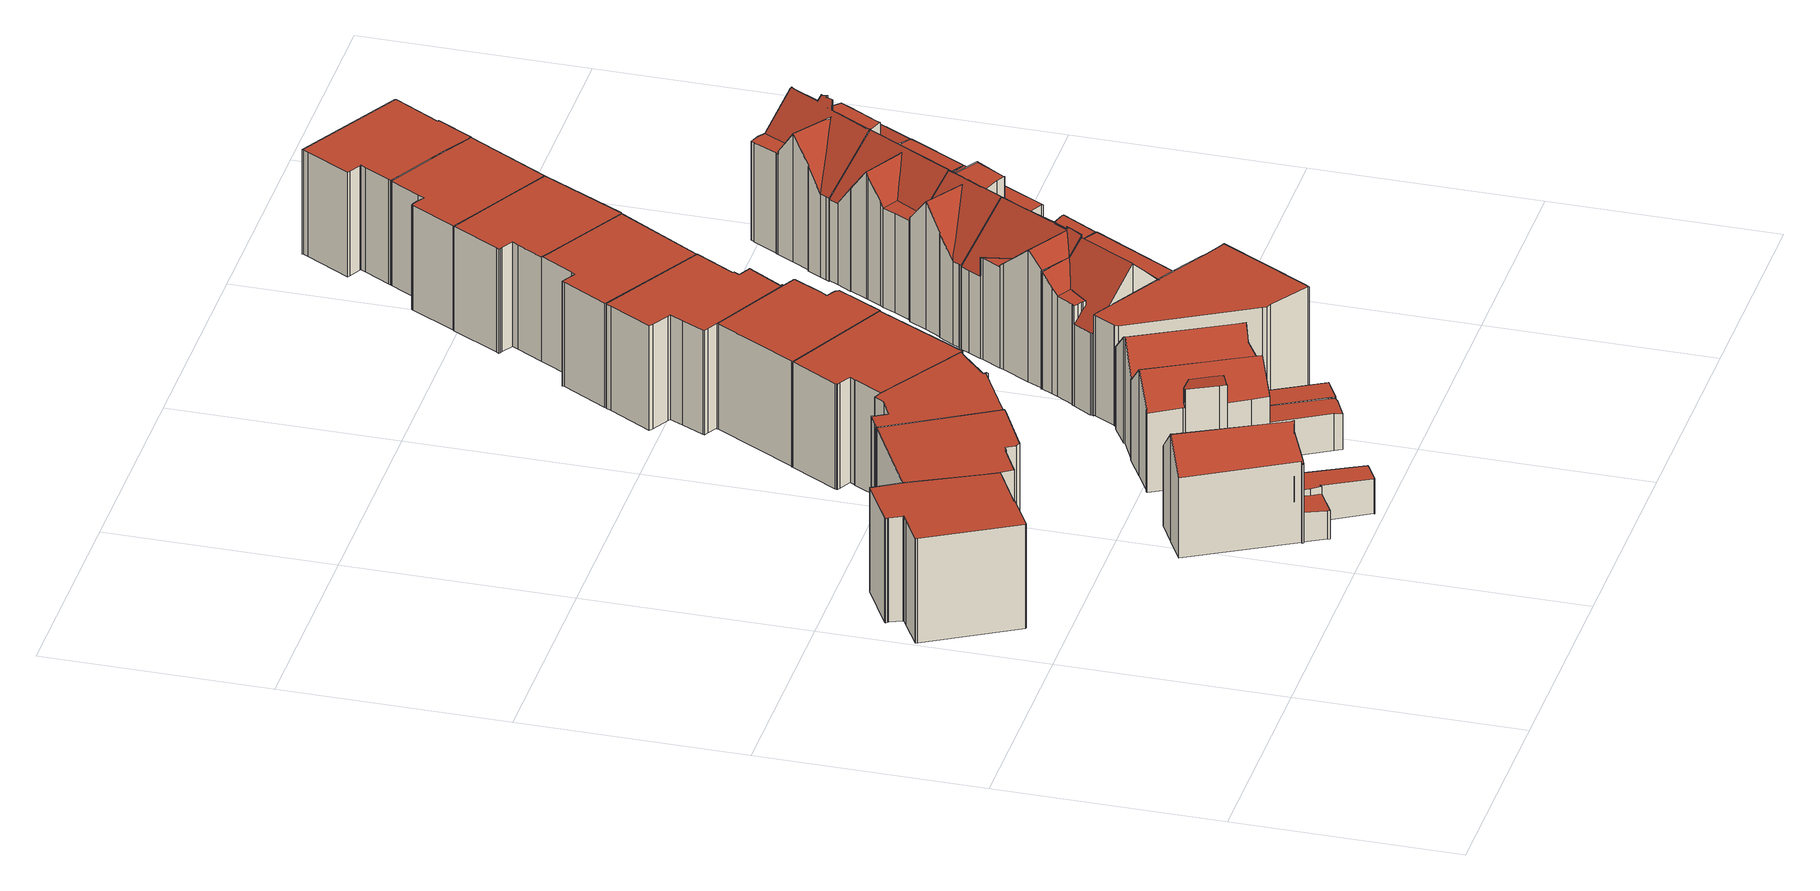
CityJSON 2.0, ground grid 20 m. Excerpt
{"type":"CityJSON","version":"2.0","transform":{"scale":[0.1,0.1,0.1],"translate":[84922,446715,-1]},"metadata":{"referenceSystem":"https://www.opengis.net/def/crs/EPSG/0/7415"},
"CityObjects":{
"building1":{"type":"Building","attributes":{"dak_type":"horizontal","data_area":83.64,"data_coverage":0.961,"geconstateerd":false,"gid":18958737,"h_dak_50p":9.9,"h_dak_70p":9.92,"h_dak_max":10.13,"h_dak_min":9.8,"h_maaiveld":-0.028,"kas_warenhuis":false,"lod11_replace":false,"ondergronds_type":"above ground","oorspronkelijkbouwjaar":1921,"pw_actueel":"yes","pw_bron":"ahn3","reconstructie_methode":"tudelft3d-geoflow","reconstruction_skipped":false,"rmse_lod12":0.0423,"rmse_lod13":0.0433,"rmse_lod22":0.0369,"rn":1,"status":"Pand in gebruik","t_run":105.91,"val3dity_codes_lod12":"[]","val3dity_codes_lod13":"[]","val3dity_codes_lod22":"[]"},"children":["building1-1"]},
"building1-1":{"type":"BuildingPart","parents":["building1"],"geometry":[{"type":"Solid","lod":"2.2","boundaries":[[[[0,1,2,3,4,5,6,7,8,9,10,11,12,13,14,15,16,17,18,19]],[[20,4,3,21]],[[21,3,2,22]],[[23,19,18,24]],[[25,15,14,26]],[[27,16,15,25]],[[28,17,16,27]],[[29,8,7,30]],[[31,11,10,32]],[[33,6,5,34]],[[30,7,6,33]],[[35,9,8,29]],[[36,13,12,37]],[[37,12,11,31]],[[26,14,13,36]],[[32,10,9,35]],[[34,5,4,20]],[[22,2,1,38]],[[38,1,0,39]],[[39,0,19,23]],[[24,18,17,28]],[[23,24,28,27,25,26,36,37,31,32,35,29,30,33,34,20,21,22,38,39]]]],"semantics":{"surfaces":[{"type":"GroundSurface"},{"type":"WallSurface","on_footprint_edge":true},{"type":"RoofSurface"}],"values":[[0,1,1,1,1,1,1,1,1,1,1,1,1,1,1,1,1,1,1,1,1,2]]}}]},
"building2":{"type":"Building","attributes":{"dak_type":"multiple horizontal","data_area":91.28,"data_coverage":0.973,"geconstateerd":false,"gid":18958738,"h_dak_50p":9.89,"h_dak_70p":9.91,"h_dak_max":10.13,"h_dak_min":0.626,"h_maaiveld":-0.131,"kas_warenhuis":false,"lod11_replace":false,"ondergronds_type":"above ground","oorspronkelijkbouwjaar":1921,"pw_actueel":"yes","pw_bron":"ahn3","reconstructie_methode":"tudelft3d-geoflow","reconstruction_skipped":false,"rmse_lod12":0.801,"rmse_lod13":0.0633,"rmse_lod22":0.0507,"rn":1,"status":"Pand in gebruik","t_run":104.68,"val3dity_codes_lod12":"[]","val3dity_codes_lod13":"[]","val3dity_codes_lod22":"[]"},"children":["building2-1"]},
"building2-1":{"type":"BuildingPart","parents":["building2"],"geometry":[{"type":"Solid","lod":"2.2","boundaries":[[[[40,41,42,43,44,45,46,47,48,49,50,51,52,53,54]],[[55,52,51,56]],[[38,53,52,55,57]],[[58,40,54,59]],[[60,48,47,61]],[[61,47,46,62]],[[63,43,42,64]],[[65,44,43,63]],[[66,67,49,48,60]],[[68,50,49,67]],[[57,55,69,70]],[[71,45,44,65]],[[70,69,67,66]],[[72,41,40,58]],[[56,51,50,68]],[[59,54,53,38]],[[64,42,41,72]],[[62,46,45,71]],[[67,69,55,56,68]],[[57,70,66,60,61,62,71,65,63,64,72,58,59,38]]]],"semantics":{"surfaces":[{"type":"GroundSurface"},{"type":"WallSurface","on_footprint_edge":true},{"type":"WallSurface","on_footprint_edge":false},{"type":"RoofSurface"}],"values":[[0,1,1,1,1,1,1,1,1,1,2,1,2,1,1,1,1,1,3,3]]}}]},
"building3":{"type":"Building","attributes":{"dak_type":"slanted","data_area":69.75,"data_coverage":0.925,"geconstateerd":false,"gid":17146356,"h_dak_50p":8.34,"h_dak_70p":9.02,"h_dak_max":10.17,"h_dak_min":2.48,"h_maaiveld":-0.096,"kas_warenhuis":false,"lod11_replace":false,"ondergronds_type":"above ground","oorspronkelijkbouwjaar":1916,"pw_actueel":"yes","pw_bron":"ahn3","reconstructie_methode":"tudelft3d-geoflow","reconstruction_skipped":false,"rmse_lod12":3.05,"rmse_lod13":0.82,"rmse_lod22":0.0588,"rn":1,"status":"Pand in gebruik","t_run":112.1,"val3dity_codes_lod12":"[]","val3dity_codes_lod13":"[]","val3dity_codes_lod22":"[]"},"children":["building3-1"]},
"building3-1":{"type":"BuildingPart","parents":["building3"],"geometry":[{"type":"Solid","lod":"2.2","boundaries":[[[[73,74,75,76,77,78,79,80,81,82,83,84,85,86,87,88,89,90,91,92]],[[93,87,86,94]],[[95,78,77,96]],[[97,89,88,98]],[[99,84,83,100]],[[101,85,84,99,102]],[[103,75,74,104]],[[105,76,75,103]],[[94,86,85,101]],[[106,107,108,109]],[[110,111,112,113]],[[98,88,87,93]],[[102,99,114,115]],[[96,77,76,105]],[[109,108,116,117]],[[117,116,80,79,118]],[[115,114,119,120]],[[120,119,107,106,121]],[[113,112,122,123]],[[121,106,111,110]],[[100,83,82,124]],[[124,82,81,125]],[[118,79,78,95]],[[125,81,80,116]],[[126,90,89,97]],[[127,91,90,126]],[[128,129,73,92,130]],[[130,92,91,127]],[[131,132,129,128]],[[123,122,132,131]],[[104,74,73,129]],[[104,129,132,122,112,111,106,109,117,118,95,96,105,103]],[[107,119,114,99,100,124,125,116,108]],[[121,110,133,134,97,98,93,94,101,102,115,120]],[[128,130,127,126,97,134,133,110,113,123,131]]]],"semantics":{"surfaces":[{"type":"GroundSurface"},{"type":"WallSurface","on_footprint_edge":true},{"type":"WallSurface","on_footprint_edge":false},{"type":"RoofSurface"}],"values":[[0,1,1,1,1,1,1,1,1,2,2,1,2,1,2,1,2,2,2,2,1,1,1,1,1,1,1,1,2,2,1,3,3,3,3]]}}]},
"building4":{"type":"Building","attributes":{"dak_type":"horizontal","data_area":67.46,"data_coverage":0.966,"geconstateerd":false,"gid":17147227,"h_dak_50p":9.87,"h_dak_70p":9.89,"h_dak_max":10.1,"h_dak_min":9.8,"h_maaiveld":-0.173,"kas_warenhuis":false,"lod11_replace":false,"ondergronds_type":"above ground","oorspronkelijkbouwjaar":1920,"pw_actueel":"yes","pw_bron":"ahn3","reconstructie_methode":"tudelft3d-geoflow","reconstruction_skipped":false,"rmse_lod12":0.0473,"rmse_lod13":0.0497,"rmse_lod22":0.0373,"rn":1,"status":"Pand in gebruik","t_run":150.19,"val3dity_codes_lod12":"[]","val3dity_codes_lod13":"[]","val3dity_codes_lod22":"[]"},"children":["building4-1"]},
"building4-1":{"type":"BuildingPart","parents":["building4"],"geometry":[{"type":"Solid","lod":"2.2","boundaries":[[[[135,136,137,138,139,140,141,142,143,144,145,146,147,148,149,150,151,152,153,154]],[[155,142,141,156]],[[157,152,151,158]],[[159,153,152,157]],[[158,151,150,160]],[[161,148,147,162]],[[160,150,149,163]],[[163,149,148,161]],[[164,145,144,64]],[[165,135,154,166]],[[167,143,142,155]],[[168,146,145,164]],[[162,147,146,168]],[[169,138,137,170]],[[170,137,136,171]],[[64,144,143,167]],[[156,141,140,172]],[[172,140,139,173]],[[173,139,138,169]],[[166,154,153,159]],[[171,136,135,165]],[[173,169,170,171,165,166,159,157,158,160,163,161,162,168,164,64,167,155,156,172]]]],"semantics":{"surfaces":[{"type":"GroundSurface"},{"type":"WallSurface","on_footprint_edge":true},{"type":"RoofSurface"}],"values":[[0,1,1,1,1,1,1,1,1,1,1,1,1,1,1,1,1,1,1,1,1,2]]}}]},
"building5":{"type":"Building","attributes":{"dak_type":"slanted","data_area":64.27,"data_coverage":0.904,"geconstateerd":false,"gid":11568620,"h_dak_50p":8.54,"h_dak_70p":9.16,"h_dak_max":10.08,"h_dak_min":3.32,"h_maaiveld":-0.107,"kas_warenhuis":false,"lod11_replace":false,"ondergronds_type":"above ground","oorspronkelijkbouwjaar":1916,"pw_actueel":"yes","pw_bron":"ahn3","reconstructie_methode":"tudelft3d-geoflow","reconstruction_skipped":false,"rmse_lod12":2.71,"rmse_lod13":0.758,"rmse_lod22":0.165,"rn":1,"status":"Pand in gebruik","t_run":112.7,"val3dity_codes_lod12":"[]","val3dity_codes_lod13":"[]","val3dity_codes_lod22":"[]"},"children":["building5-1"]},
"building5-1":{"type":"BuildingPart","parents":["building5"],"geometry":[{"type":"Solid","lod":"2.2","boundaries":[[[[174,175,176,177,178,179,180,181,182,183,184,185,186,187,188,189,190,191,192,193,194,195,196,197]],[[198,186,185,199]],[[200,178,177,201]],[[201,177,176,202]],[[203,196,195,204]],[[204,195,194,205]],[[205,194,193,206]],[[207,197,196,203]],[[208,192,191,209]],[[210,211,190,189,212]],[[213,174,197,207]],[[206,193,192,208]],[[214,175,174,213]],[[209,191,190,211]],[[215,216,217,218]],[[219,220,221,222]],[[223,224,225]],[[226,214,220,219]],[[227,184,183,228]],[[228,183,182,229]],[[230,231,216,215]],[[232,188,187,233]],[[229,182,181,217]],[[199,185,184,227]],[[218,217,181,180,234]],[[231,230,235]],[[222,221,211,236]],[[234,180,179,237,238]],[[237,179,178,200]],[[238,237,224,223]],[[202,176,175,214,226]],[[233,187,186,198]],[[212,189,188,232]],[[236,211,210]],[[206,208,209,211,221,220,214,213,207,203,204,205]],[[218,234,238,223,225,239,235,230,215]],[[235,239,225,224,237,200,201,202,240,241,242,243,244,198,199,227,228,229,217,216,231]],[[212,232,233,198,244,243,242,241,240,202,226,219,222,236,210]]]],"semantics":{"surfaces":[{"type":"GroundSurface"},{"type":"WallSurface","on_footprint_edge":true},{"type":"WallSurface","on_footprint_edge":false},{"type":"RoofSurface"}],"values":[[0,1,1,1,1,1,1,1,1,1,1,1,1,1,2,2,2,2,1,1,2,1,1,1,1,2,2,1,1,2,1,1,1,2,3,3,3,3]]}}]},
"building6":{"type":"Building","attributes":{"dak_type":"horizontal","data_area":85.75,"data_coverage":0.97,"geconstateerd":false,"gid":18958740,"h_dak_50p":9.85,"h_dak_70p":9.88,"h_dak_max":10.08,"h_dak_min":9.75,"h_maaiveld":-0.217,"kas_warenhuis":false,"lod11_replace":false,"ondergronds_type":"above ground","oorspronkelijkbouwjaar":1920,"pw_actueel":"yes","pw_bron":"ahn3","reconstructie_methode":"tudelft3d-geoflow","reconstruction_skipped":false,"rmse_lod12":0.0513,"rmse_lod13":0.053,"rmse_lod22":0.0371,"rn":1,"status":"Pand in gebruik","t_run":106.02,"val3dity_codes_lod12":"[]","val3dity_codes_lod13":"[]","val3dity_codes_lod22":"[]"},"children":["building6-1"]},
"building6-1":{"type":"BuildingPart","parents":["building6"],"geometry":[{"type":"Solid","lod":"2.2","boundaries":[[[[245,246,247,153,248,152,249,250,251,252,253,254,255,256,257,258,259]],[[260,256,255,261]],[[262,257,256,260]],[[263,254,253,264]],[[265,248,153,159]],[[159,153,247,266]],[[267,258,257,262]],[[261,255,254,263]],[[268,249,152,157]],[[266,247,246,269]],[[270,259,258,267]],[[271,245,259,270]],[[157,152,248,265]],[[264,253,252,272]],[[273,250,249,268]],[[274,251,250,273]],[[272,252,251,274]],[[269,246,245,271]],[[260,261,263,264,272,274,273,268,157,265,159,266,269,271,270,267,262]]]],"semantics":{"surfaces":[{"type":"GroundSurface"},{"type":"WallSurface","on_footprint_edge":true},{"type":"RoofSurface"}],"values":[[0,1,1,1,1,1,1,1,1,1,1,1,1,1,1,1,1,1,2]]}}]},
"building7":{"type":"Building","attributes":{"dak_type":"slanted","data_area":64.26,"data_coverage":0.915,"geconstateerd":false,"gid":18958626,"h_dak_50p":8.51,"h_dak_70p":9.14,"h_dak_max":10.08,"h_dak_min":3.25,"h_maaiveld":-0.075,"kas_warenhuis":false,"lod11_replace":false,"ondergronds_type":"above ground","oorspronkelijkbouwjaar":1916,"pw_actueel":"yes","pw_bron":"ahn3","reconstructie_methode":"tudelft3d-geoflow","reconstruction_skipped":false,"rmse_lod12":2.69,"rmse_lod13":0.729,"rmse_lod22":0.245,"rn":1,"status":"Pand in gebruik","t_run":95.01,"val3dity_codes_lod12":"[]","val3dity_codes_lod13":"[]","val3dity_codes_lod22":"[]"},"children":["building7-1"]},
"building7-1":{"type":"BuildingPart","parents":["building7"],"geometry":[{"type":"Solid","lod":"2.2","boundaries":[[[[275,276,277,278,279,280,281,282,194,283,284,285,286,188,287,288,289,290,291]],[[292,293,278,277,294]],[[295,279,278,293]],[[296,288,287,297]],[[298,282,281,299]],[[299,281,280,300]],[[301,276,302]],[[297,287,188,303]],[[303,188,286,304]],[[305,289,288,296]],[[306,290,289,305]],[[300,280,279,295]],[[294,277,276,301]],[[307,285,284,308]],[[309,310,311,312]],[[308,284,283,313]],[[314,307,315,316]],[[312,311,293,292]],[[304,286,285,307,314]],[[317,291,290,306]],[[318,275,291,317]],[[302,276,275,318]],[[313,283,194,319]],[[319,194,282,298]],[[316,315,320,321]],[[321,320,310,309]],[[311,310,320,315,307,308,313,319,298,299,300,295,293]],[[316,321,309,312,292,322,296,297,303,304,314]],[[317,306,305,296,322,292,294,301,302,318]]]],"semantics":{"surfaces":[{"type":"GroundSurface"},{"type":"WallSurface","on_footprint_edge":true},{"type":"WallSurface","on_footprint_edge":false},{"type":"RoofSurface"}],"values":[[0,1,1,1,1,1,1,1,1,1,1,1,1,1,2,1,2,2,1,1,1,1,1,1,2,2,3,3,3]]}}]},
"building8":{"type":"Building","attributes":{"dak_type":"horizontal","data_area":81.95,"data_coverage":0.967,"geconstateerd":false,"gid":18958741,"h_dak_50p":9.83,"h_dak_70p":9.85,"h_dak_max":10.07,"h_dak_min":9.75,"h_maaiveld":-0.202,"kas_warenhuis":false,"lod11_replace":false,"ondergronds_type":"above ground","oorspronkelijkbouwjaar":1921,"pw_actueel":"yes","pw_bron":"ahn3","reconstructie_methode":"tudelft3d-geoflow","reconstruction_skipped":false,"rmse_lod12":0.0532,"rmse_lod13":0.0566,"rmse_lod22":0.0373,"rn":1,"status":"Pand in gebruik","t_run":83.37,"val3dity_codes_lod12":"[]","val3dity_codes_lod13":"[]","val3dity_codes_lod22":"[]"},"children":["building8-1"]},
"building8-1":{"type":"BuildingPart","parents":["building8"],"geometry":[{"type":"Solid","lod":"2.2","boundaries":[[[[323,324,325,326,327,328,259,329,257,330,331,332,333,334]],[[262,257,329,335]],[[336,324,323,337]],[[338,332,331,339]],[[337,323,334,340]],[[340,334,333,341]],[[342,330,257,262]],[[339,331,330,342]],[[343,325,324,336]],[[344,326,325,343]],[[270,259,328,345]],[[346,327,326,344]],[[335,329,259,270]],[[341,333,332,338]],[[345,328,327,346]],[[337,340,341,338,339,342,262,335,270,345,346,344,343,336]]]],"semantics":{"surfaces":[{"type":"GroundSurface"},{"type":"WallSurface","on_footprint_edge":true},{"type":"RoofSurface"}],"values":[[0,1,1,1,1,1,1,1,1,1,1,1,1,1,1,2]]}}]},
"building9":{"type":"Building","attributes":{"dak_type":"multiple horizontal","data_area":100.25,"data_coverage":0.935,"geconstateerd":false,"gid":18958627,"h_dak_50p":9.48,"h_dak_70p":9.5,"h_dak_max":10.51,"h_dak_min":3.25,"h_maaiveld":-0.111,"kas_warenhuis":false,"lod11_replace":false,"ondergronds_type":"above ground","oorspronkelijkbouwjaar":1916,"pw_actueel":"yes","pw_bron":"ahn3","reconstructie_methode":"tudelft3d-geoflow","reconstruction_skipped":false,"rmse_lod12":0.591,"rmse_lod13":0.591,"rmse_lod22":0.591,"rn":1,"status":"Pand in gebruik","t_run":122.3,"val3dity_codes_lod12":"[]","val3dity_codes_lod13":"[]","val3dity_codes_lod22":"[]"},"children":["building9-1"]},
"building9-1":{"type":"BuildingPart","parents":["building9"],"geometry":[{"type":"Solid","lod":"2.2","boundaries":[[[[347,348,349,350,351,352,353,354,355,356,357,358,359,360,361,362,363]],[[364,361,360,365]],[[366,362,361,364]],[[367,356,355,368]],[[369,348,347,370]],[[371,349,348,369]],[[370,347,363,372]],[[372,363,362,366]],[[373,350,349,371]],[[374,351,350,373]],[[375,354,353,376]],[[377,352,351,374]],[[368,355,354,375]],[[378,359,358,379]],[[379,358,357,380]],[[380,357,356,367]],[[365,360,359,378]],[[376,353,352,377]],[[365,378,379,380,367,368,375,376,377,374,373,371,369,370,372,366,364]]]],"semantics":{"surfaces":[{"type":"GroundSurface"},{"type":"WallSurface","on_footprint_edge":true},{"type":"RoofSurface"}],"values":[[0,1,1,1,1,1,1,1,1,1,1,1,1,1,1,1,1,1,2]]}}]},
"building10":{"type":"Building","attributes":{"dak_type":"horizontal","data_area":83.79,"data_coverage":0.966,"geconstateerd":false,"gid":18958739,"h_dak_50p":9.85,"h_dak_70p":9.86,"h_dak_max":10.08,"h_dak_min":9.69,"h_maaiveld":-0.094,"kas_warenhuis":false,"lod11_replace":false,"ondergronds_type":"above ground","oorspronkelijkbouwjaar":1921,"pw_actueel":"yes","pw_bron":"ahn3","reconstructie_methode":"tudelft3d-geoflow","reconstruction_skipped":false,"rmse_lod12":0.0465,"rmse_lod13":0.0476,"rmse_lod22":0.0389,"rn":1,"status":"Pand in gebruik","t_run":88.54,"val3dity_codes_lod12":"[]","val3dity_codes_lod13":"[]","val3dity_codes_lod22":"[]"},"children":["building10-1"]},
"building10-1":{"type":"BuildingPart","parents":["building10"],"geometry":[{"type":"Solid","lod":"2.2","boundaries":[[[[381,382,383,384,385,386,387,388,389,390,391,392,393,394,395,396,397,398,399,400,401]],[[402,388,387,341]],[[403,401,400,404]],[[405,391,390,406]],[[407,385,384,408]],[[409,381,401,403]],[[410,392,391,405]],[[411,393,392,410]],[[341,387,386,412]],[[413,383,382,414]],[[408,384,383,413]],[[404,400,399,415]],[[406,390,389,338]],[[416,394,393,411]],[[417,395,394,416]],[[418,398,397,419]],[[419,397,396,420]],[[420,396,395,417]],[[415,399,398,418]],[[414,382,381,409]],[[412,386,385,407]],[[338,389,388,402]],[[420,417,416,411,410,405,406,338,402,341,412,407,408,413,414,409,403,404,415,418,419]]]],"semantics":{"surfaces":[{"type":"GroundSurface"},{"type":"WallSurface","on_footprint_edge":true},{"type":"RoofSurface"}],"values":[[0,1,1,1,1,1,1,1,1,1,1,1,1,1,1,1,1,1,1,1,1,1,2]]}}]},
"building11":{"type":"Building","attributes":{"dak_type":"slanted","data_area":63.33,"data_coverage":0.901,"geconstateerd":false,"gid":17147225,"h_dak_50p":10.08,"h_dak_70p":10.87,"h_dak_max":13.11,"h_dak_min":7.67,"h_maaiveld":-0.191,"kas_warenhuis":false,"lod11_replace":false,"ondergronds_type":"above ground","oorspronkelijkbouwjaar":1922,"pw_actueel":"yes","pw_bron":"ahn3","reconstructie_methode":"tudelft3d-geoflow","reconstruction_skipped":false,"rmse_lod12":1.16,"rmse_lod13":1.41,"rmse_lod22":0.0997,"rn":1,"status":"Pand in gebruik","t_run":148.95,"val3dity_codes_lod12":"[]","val3dity_codes_lod13":"[]","val3dity_codes_lod22":"[]"},"children":["building11-1"]},
"building11-1":{"type":"BuildingPart","parents":["building11"],"geometry":[{"type":"Solid","lod":"2.2","boundaries":[[[[421,422,423,424,425,426,427,428,429,430,431,432,433,434,435,436,437,438,439,440,441,442,443,444]],[[445,426,425,446]],[[447,438,437,448]],[[449,433,432,450]],[[451,421,444,452]],[[453,443,442,454]],[[454,442,441,455,456]],[[456,455,457,458]],[[452,444,443,453]],[[459,424,423,460]],[[450,432,431,461]],[[462,428,427,463]],[[464,429,428,462]],[[446,425,424,459]],[[465,466,467]],[[461,431,430,468]],[[468,430,429,464]],[[455,441,440,469]],[[458,457,470,471]],[[448,437,436,472]],[[472,436,435,473]],[[473,435,434,474]],[[474,434,433,449]],[[460,423,422,475]],[[463,427,426,445]],[[469,440,439,476]],[[476,439,438,447]],[[471,470,477,478]],[[478,477,466,465]],[[475,422,421,451]],[[468,464,462,463,445,479,448,472,480,481]],[[472,473,474,449,450,461,468,481,480]],[[448,479,445,446,482,483,484,467,466,477,470,457,455,469,476,447]],[[485,486,451,452,453,454,456,458,471,478,465,467,484,483,487]],[[475,451,486,485,487,483,482,446,459,460]]]],"semantics":{"surfaces":[{"type":"GroundSurface"},{"type":"WallSurface","on_footprint_edge":true},{"type":"WallSurface","on_footprint_edge":false},{"type":"RoofSurface"}],"values":[[0,1,1,1,1,1,1,2,1,1,1,1,1,1,2,1,1,1,2,1,1,1,1,1,1,1,1,2,2,1,3,3,3,3,3]]}}]},
"building12":{"type":"Building","attributes":{"dak_type":"horizontal","data_area":83.85,"data_coverage":0.964,"geconstateerd":false,"gid":17147228,"h_dak_50p":9.88,"h_dak_70p":9.91,"h_dak_max":10.07,"h_dak_min":9.78,"h_maaiveld":-0.085,"kas_warenhuis":false,"lod11_replace":false,"ondergronds_type":"above ground","oorspronkelijkbouwjaar":1921,"pw_actueel":"yes","pw_bron":"ahn3","reconstructie_methode":"tudelft3d-geoflow","reconstruction_skipped":false,"rmse_lod12":0.0462,"rmse_lod13":0.0487,"rmse_lod22":0.0297,"rn":1,"status":"Pand in gebruik","t_run":134.82,"val3dity_codes_lod12":"[]","val3dity_codes_lod13":"[]","val3dity_codes_lod22":"[]"},"children":["building12-1"]},
"building12-1":{"type":"BuildingPart","parents":["building12"],"geometry":[{"type":"Solid","lod":"2.2","boundaries":[[[[488,489,401,490,400,491,492,493,494,495,496,497,498,499,500,501,502]],[[503,501,500,504]],[[505,491,400,404]],[[404,400,490,506]],[[507,492,491,505]],[[508,493,492,507]],[[509,498,497,510]],[[511,488,502,512]],[[512,502,501,503]],[[513,496,495,514]],[[510,497,496,513]],[[515,494,493,508]],[[504,500,499,516]],[[516,499,498,509]],[[506,490,401,403]],[[403,401,489,517]],[[514,495,494,515]],[[517,489,488,511]],[[514,515,508,507,505,404,506,403,517,511,512,503,504,516,509,510,513]]]],"semantics":{"surfaces":[{"type":"GroundSurface"},{"type":"WallSurface","on_footprint_edge":true},{"type":"RoofSurface"}],"values":[[0,1,1,1,1,1,1,1,1,1,1,1,1,1,1,1,1,1,2]]}}]},
"building13":{"type":"Building","attributes":{"dak_type":"slanted","data_area":62.31,"data_coverage":0.875,"geconstateerd":false,"gid":11568617,"h_dak_50p":10.65,"h_dak_70p":11.34,"h_dak_max":12.33,"h_dak_min":7.47,"h_maaiveld":-0.2,"kas_warenhuis":false,"lod11_replace":false,"ondergronds_type":"above ground","oorspronkelijkbouwjaar":1923,"pw_actueel":"yes","pw_bron":"ahn3","reconstructie_methode":"tudelft3d-geoflow","reconstruction_skipped":false,"rmse_lod12":1.46,"rmse_lod13":1.61,"rmse_lod22":0.0477,"rn":1,"status":"Pand in gebruik","t_run":103.2,"val3dity_codes_lod12":"[]","val3dity_codes_lod13":"[]","val3dity_codes_lod22":"[]"},"children":["building13-1"]},
"building13-1":{"type":"BuildingPart","parents":["building13"],"geometry":[{"type":"Solid","lod":"2.2","boundaries":[[[[518,519,520,521,522,523,524,525,526,527,528,432,529,430,429,530,531,532,427,426,425,533,424,534,535]],[[468,430,529,536]],[[536,529,432,450]],[[537,426,427,538]],[[539,534,424,540]],[[541,542,543]],[[544,535,534,539]],[[545,522,521,546]],[[547,548,546,549]],[[550,520,519,551]],[[538,427,532,552]],[[552,532,531,553]],[[554,526,525,555]],[[556,528,527,557]],[[558,556,559,560]],[[557,527,526,554]],[[549,546,521,520,550]],[[561,523,522,545]],[[562,524,523,561]],[[555,525,524,562]],[[450,432,528,556,558]],[[464,429,430,468]],[[559,563,560]],[[560,563,564]],[[565,533,425,446]],[[540,424,533,565]],[[446,425,426,537]],[[553,531,530,566,567]],[[567,566,568]],[[566,530,429,464]],[[569,518,535,544]],[[543,542,551,570]],[[548,547,571]],[[570,551,519,518,569]],[[560,564,468,536,450,558]],[[563,559,556,557,554,555,572,573,574,568,566,464,468,564]],[[575,576,544,539,540,565,446,577]],[[552,553,567,568,574,573,572,555,562,561,545,546,548,571,578,575,577,446,537,538]],[[569,544,576,575,578,541,543,570]],[[542,541,578,571,547,549,550,551]]]],"semantics":{"surfaces":[{"type":"GroundSurface"},{"type":"WallSurface","on_footprint_edge":true},{"type":"WallSurface","on_footprint_edge":false},{"type":"RoofSurface"}],"values":[[0,1,1,1,1,2,1,1,2,1,1,1,1,1,2,1,1,1,1,1,1,1,2,2,1,1,1,1,2,1,1,2,2,1,3,3,3,3,3,3]]}}]},
"building14":{"type":"Building","attributes":{"dak_type":"multiple horizontal","data_area":83.2,"data_coverage":0.97,"geconstateerd":false,"gid":11190672,"h_dak_50p":9.89,"h_dak_70p":9.92,"h_dak_max":10.88,"h_dak_min":9.81,"h_maaiveld":-0.051,"kas_warenhuis":false,"lod11_replace":false,"ondergronds_type":"above ground","oorspronkelijkbouwjaar":1921,"pw_actueel":"yes","pw_bron":"ahn3","reconstructie_methode":"tudelft3d-geoflow","reconstruction_skipped":false,"rmse_lod12":0.121,"rmse_lod13":0.121,"rmse_lod22":0.119,"rn":1,"status":"Pand in gebruik","t_run":133.43,"val3dity_codes_lod12":"[]","val3dity_codes_lod13":"[]","val3dity_codes_lod22":"[]"},"children":["building14-1"]},
"building14-1":{"type":"BuildingPart","parents":["building14"],"geometry":[{"type":"Solid","lod":"2.2","boundaries":[[[[579,580,581,502,582,498,583,584,585,586,587,588,589,590,591]],[[592,579,591,593]],[[594,588,587,595]],[[596,580,579,592]],[[597,584,583,598]],[[599,582,502,512]],[[600,498,582,599]],[[595,587,586,601]],[[602,589,588,594]],[[598,583,498,600]],[[603,585,584,597]],[[601,586,585,603]],[[512,502,581,604]],[[593,591,590,605]],[[605,590,589,602]],[[604,581,580,596]],[[604,596,592,593,605,602,594,595,601,603,597,598,600,599,512]]]],"semantics":{"surfaces":[{"type":"GroundSurface"},{"type":"WallSurface","on_footprint_edge":true},{"type":"RoofSurface"}],"values":[[0,1,1,1,1,1,1,1,1,1,1,1,1,1,1,1,2]]}}]},
"building15":{"type":"Building","attributes":{"dak_type":"slanted","data_area":65.05,"data_coverage":0.918,"geconstateerd":false,"gid":18956887,"h_dak_50p":10.63,"h_dak_70p":11.48,"h_dak_max":12.27,"h_dak_min":7.71,"h_maaiveld":-0.167,"kas_warenhuis":false,"lod11_replace":false,"ondergronds_type":"above ground","oorspronkelijkbouwjaar":1922,"pw_actueel":"yes","pw_bron":"ahn3","reconstructie_methode":"tudelft3d-geoflow","reconstruction_skipped":false,"rmse_lod12":1.44,"rmse_lod13":1.67,"rmse_lod22":0.0555,"rn":1,"status":"Pand in gebruik","t_run":146.46,"val3dity_codes_lod12":"[]","val3dity_codes_lod13":"[]","val3dity_codes_lod22":"[]"},"children":["building15-1"]},
"building15-1":{"type":"BuildingPart","parents":["building15"],"geometry":[{"type":"Solid","lod":"2.2","boundaries":[[[[606,607,608,609,610,611,612,613,614,615,616,527,617,618,619,525,524,620,621,622,623,624,625,626]],[[627,524,525,555]],[[628,621,620,629]],[[630,623,622,631]],[[632,624,623,630]],[[633,625,624,632]],[[634,613,612,635]],[[636,610,609,637]],[[629,620,524,627]],[[638,626,625,633]],[[639,608,607,640]],[[555,525,619,641]],[[642,643,644,645]],[[641,619,618,646]],[[647,606,626,638]],[[648,649,650,651]],[[652,653,654,655]],[[656,657,649,648]],[[631,622,621,628]],[[645,644,657,656]],[[655,654,643,642]],[[637,609,608,639]],[[658,611,610,636]],[[635,612,611,658]],[[659,660,661]],[[662,617,527,663]],[[663,527,616,664]],[[664,616,615,665]],[[666,614,613,634]],[[651,650,661]],[[653,652,667]],[[668,669,667]],[[670,671,660,659]],[[672,673,671,670]],[[669,668,673,672]],[[646,618,617,662]],[[665,615,614,666]],[[640,607,606,647]],[[633,632,630,631,674,675,676,677]],[[635,658,636,637,639,651,661,660,634]],[[640,647,638,633,677,676,678]],[[679,652,655,642,645,656,648,651,639,640,678,676,675,674,631,628,629,627,555]],[[667,652,679,555,641,646,680,673,668]],[[669,672,670,659,661,650,649,657,644,643,654,653,667]],[[663,664,665,666,634,660,671,673,680,646,662]]]],"semantics":{"surfaces":[{"type":"GroundSurface"},{"type":"WallSurface","on_footprint_edge":true},{"type":"WallSurface","on_footprint_edge":false},{"type":"RoofSurface"}],"values":[[0,1,1,1,1,1,1,1,1,1,1,1,2,1,1,2,2,2,1,2,2,1,1,1,2,1,1,1,1,2,2,2,2,2,2,1,1,1,3,3,3,3,3,3,3]]}}]},
"building16":{"type":"Building","attributes":{"dak_type":"multiple horizontal","data_area":82.1,"data_coverage":0.955,"geconstateerd":false,"gid":18956897,"h_dak_50p":9.87,"h_dak_70p":9.9,"h_dak_max":10.98,"h_dak_min":9.77,"h_maaiveld":-0.056,"kas_warenhuis":false,"lod11_replace":false,"ondergronds_type":"above ground","oorspronkelijkbouwjaar":1921,"pw_actueel":"yes","pw_bron":"ahn3","reconstructie_methode":"tudelft3d-geoflow","reconstruction_skipped":false,"rmse_lod12":0.121,"rmse_lod13":0.122,"rmse_lod22":0.119,"rn":1,"status":"Pand in gebruik","t_run":115.03,"val3dity_codes_lod12":"[]","val3dity_codes_lod13":"[]","val3dity_codes_lod22":"[]"},"children":["building16-1"]},
"building16-1":{"type":"BuildingPart","parents":["building16"],"geometry":[{"type":"Solid","lod":"2.2","boundaries":[[[[681,580,682,590,683,684,685,686,687,688,689,690,691,692,693,694]],[[695,690,689,696]],[[697,686,685,698]],[[696,689,688,699]],[[700,687,686,697]],[[699,688,687,700]],[[701,691,690,695]],[[702,692,691,701]],[[605,590,682,703]],[[704,684,683,705]],[[703,682,580,596]],[[596,580,681,706]],[[707,693,692,702]],[[708,694,693,707]],[[705,683,590,605]],[[698,685,684,704]],[[706,681,694,708]],[[707,702,701,695,696,699,700,697,698,704,705,605,703,596,706,708]]]],"semantics":{"surfaces":[{"type":"GroundSurface"},{"type":"WallSurface","on_footprint_edge":true},{"type":"RoofSurface"}],"values":[[0,1,1,1,1,1,1,1,1,1,1,1,1,1,1,1,1,2]]}}]},
"building17":{"type":"Building","attributes":{"dak_type":"slanted","data_area":63.47,"data_coverage":0.895,"geconstateerd":false,"gid":18956907,"h_dak_50p":10.23,"h_dak_70p":11.06,"h_dak_max":12.27,"h_dak_min":3.13,"h_maaiveld":-0.135,"kas_warenhuis":false,"lod11_replace":false,"ondergronds_type":"above ground","oorspronkelijkbouwjaar":1923,"pw_actueel":"yes","pw_bron":"ahn3","reconstructie_methode":"tudelft3d-geoflow","reconstruction_skipped":false,"rmse_lod12":1.59,"rmse_lod13":1.66,"rmse_lod22":0.719,"rn":1,"status":"Pand in gebruik","t_run":120.87,"val3dity_codes_lod12":"[]","val3dity_codes_lod13":"[]","val3dity_codes_lod22":"[]"},"children":["building17-1"]},
"building17-1":{"type":"BuildingPart","parents":["building17"],"geometry":[{"type":"Solid","lod":"2.2","boundaries":[[[[709,710,711,712,713,714,715,716,717,718,719,720,721,722,723,724,725,726,727,728,729,730,731,732,733,734]],[[735,725,724,736]],[[737,719,718,658]],[[738,715,714,739]],[[739,714,713,740]],[[741,732,731,742]],[[743,734,733,744]],[[745,717,716,665]],[[665,716,715,738]],[[746,711,710,747]],[[744,733,732,741]],[[748,729,728,749]],[[736,724,723,750]],[[751,720,719,737]],[[639,721,720,751]],[[658,718,717,745]],[[752,709,734,743]],[[753,722,721,639]],[[750,723,722,753]],[[740,713,712,754]],[[755,727,726,756]],[[749,728,727,755]],[[754,712,711,746]],[[742,731,730,757]],[[747,710,709,752]],[[756,726,725,735]],[[757,730,729,748]],[[758,755,756,735,736,750,753,759,760]],[[761,762,639,751,737,658,745,763,764,746,747,765,766,767]],[[752,743,744,768,769,770,760,759,753,639,762,761,767,766,765,747]],[[746,764,763,745,665,738,739,740,754]],[[769,768,744,741,742,757,771,772,770]],[[757,748,749,755,758,760,770,772,771]]]],"semantics":{"surfaces":[{"type":"GroundSurface"},{"type":"WallSurface","on_footprint_edge":true},{"type":"RoofSurface"}],"values":[[0,1,1,1,1,1,1,1,1,1,1,1,1,1,1,1,1,1,1,1,1,1,1,1,1,1,1,2,2,2,2,2,2]]}}]},
"building18":{"type":"Building","attributes":{"dak_type":"slanted","data_area":60.75,"data_coverage":0.859,"geconstateerd":false,"gid":18956901,"h_dak_50p":10.43,"h_dak_70p":11.35,"h_dak_max":12.82,"h_dak_min":7.68,"h_maaiveld":-0.184,"kas_warenhuis":false,"lod11_replace":false,"ondergronds_type":"above ground","oorspronkelijkbouwjaar":1922,"pw_actueel":"yes","pw_bron":"ahn3","reconstructie_methode":"tudelft3d-geoflow","reconstruction_skipped":false,"rmse_lod12":1.37,"rmse_lod13":1.61,"rmse_lod22":0.09,"rn":1,"status":"Pand in gebruik","t_run":126.03,"val3dity_codes_lod12":"[]","val3dity_codes_lod13":"[]","val3dity_codes_lod22":"[]"},"children":["building18-1"]},
"building18-1":{"type":"BuildingPart","parents":["building18"],"geometry":[{"type":"Solid","lod":"2.2","boundaries":[[[[773,774,775,776,777,778,779,780,781,782,783,784,785,786,787,788,789,790,791,792,793,794,795,796,797,798,799,800,801,802,803,804]],[[805,782,781,806]],[[807,797,796,808]],[[809,810,786,785,811]],[[812,801,800,813]],[[814,799,798,815]],[[816,817,818,819]],[[820,803,802,821]],[[822,823,824,825]],[[815,798,797,807,826]],[[827,783,782,805]],[[828,793,792,740]],[[829,830,831,832]],[[833,795,794,834]],[[826,807,823,822]],[[834,794,793,828]],[[835,836,837,838]],[[839,840,830,829]],[[806,781,780,841]],[[808,796,795,833]],[[842,843,844,845]],[[843,842,846]],[[825,824,817,816]],[[819,818,847,848]],[[849,850,851,852]],[[811,785,784,853]],[[838,837,832,854]],[[854,832,831,855,856]],[[845,844,840,839]],[[857,787,786,810]],[[813,800,799,814]],[[821,802,801,812]],[[848,847,850,849]],[[852,851,836,835]],[[858,859,804,803,820]],[[856,855,810,809]],[[860,788,787,857]],[[861,789,788,860]],[[862,790,789,861]],[[740,792,791,863]],[[863,791,790,862]],[[864,865,866]],[[865,864,867]],[[868,775,774,869]],[[870,778,777,871]],[[871,777,776,872]],[[872,776,775,868]],[[841,780,779,873]],[[873,779,778,870]],[[874,875,859,858]],[[876,773,804,859]],[[877,878,879]],[[878,877,875,874]],[[869,774,773,876]],[[853,784,783,827]],[[829,832,837,836,851,850,847,818,817,824,823,807,808,880,846,842,845,839]],[[881,820,821,812,813,882,867,864]],[[883,884,860,857,810,855,831,830,840,844,843,846,880,808,833,834,885,886,887]],[[828,740,863,862,861,860,884,883,887,886,885,834]],[[888,889,866,865,867,882,813,814,815,826,822,825,816,819,848,849,852,835,838,854,856,809,811,853,827,805,806,841,890,891]],[[891,890,841,873,870,871,872,868,869,876,859,875,877,879,888]],[[866,889,888,879,878,874,858,820,881,864]]]],"semantics":{"surfaces":[{"type":"GroundSurface"},{"type":"WallSurface","on_footprint_edge":true},{"type":"WallSurface","on_footprint_edge":false},{"type":"RoofSurface"}],"values":[[0,1,1,1,1,1,2,1,2,1,1,1,2,1,2,1,2,2,1,1,2,2,2,2,2,1,2,2,2,1,1,1,2,2,1,2,1,1,1,1,1,2,2,1,1,1,1,1,1,2,1,2,2,1,1,3,3,3,3,3,3,3]]}}]},
"building19":{"type":"Building","attributes":{"dak_type":"multiple horizontal","data_area":83,"data_coverage":0.956,"geconstateerd":false,"gid":18956900,"h_dak_50p":9.87,"h_dak_70p":9.88,"h_dak_max":10.98,"h_dak_min":9.81,"h_maaiveld":-0.051,"kas_warenhuis":false,"lod11_replace":false,"ondergronds_type":"above ground","oorspronkelijkbouwjaar":1921,"pw_actueel":"yes","pw_bron":"ahn3","reconstructie_methode":"tudelft3d-geoflow","reconstruction_skipped":false,"rmse_lod12":0.113,"rmse_lod13":0.113,"rmse_lod22":0.114,"rn":1,"status":"Pand in gebruik","t_run":89.86,"val3dity_codes_lod12":"[]","val3dity_codes_lod13":"[]","val3dity_codes_lod22":"[]"},"children":["building19-1"]},
"building19-1":{"type":"BuildingPart","parents":["building19"],"geometry":[{"type":"Solid","lod":"2.2","boundaries":[[[[892,893,894,895,896,897,898,694,899,690,900,901,902,903,904,905,906,907]],[[908,903,902,909]],[[910,896,895,911]],[[912,897,896,910]],[[913,892,907,914]],[[915,893,892,913]],[[916,900,690,695]],[[917,905,904,918]],[[919,899,694,708]],[[695,690,899,919]],[[920,901,900,916]],[[918,904,903,908]],[[921,906,905,917]],[[922,898,897,912]],[[708,694,898,922]],[[923,894,893,915]],[[914,907,906,921]],[[911,895,894,923]],[[909,902,901,920]],[[914,921,917,918,908,909,920,916,695,919,708,922,912,910,911,923,915,913]]]],"semantics":{"surfaces":[{"type":"GroundSurface"},{"type":"WallSurface","on_footprint_edge":true},{"type":"RoofSurface"}],"values":[[0,1,1,1,1,1,1,1,1,1,1,1,1,1,1,1,1,1,1,2]]}}]}
},
"vertices":[
[118,277,10],[119,276,10],[79,254,10],[79,253,10],[47,235,10],[46,235,10],[2,314,10],[1,316,10],[2,316,10],[26,330,10],[28,331,10],[33,334,10],[32,334,10],[27,345,10],[26,346,10],[25,347,10],[26,348,10],[69,372,10],[70,370,10],[83,348,10],[47,235,109],[79,253,109],[79,254,109],[83,348,109],[70,370,109],[25,347,109],[26,346,109],[26,348,109],[69,372,109],[2,316,109],[1,316,109],[33,334,109],[28,331,109],[2,314,109],[46,235,109],[26,330,109],[27,345,109],[32,334,109],[119,276,109],[118,277,109],
[83,348,9],[162,391,9],[162,392,9],[163,390,9],[214,298,9],[213,297,9],[165,272,9],[162,274,9],[157,282,9],[153,280,9],[126,265,9],[125,265,9],[125,266,9],[119,276,9],[83,347,9],[125,266,18],[125,265,18],[125,266,109],[83,348,108],[83,347,108],[157,282,109],[162,274,109],[165,272,110],[163,390,108],[162,392,108],[214,298,109],[153,280,109],[153,280,18],[126,265,18],[153,281,18],[153,281,109],[213,297,109],[162,391,108],
[283,73,9],[312,19,9],[311,18,9],[293,8,9],[293,9,9],[271,47,9],[271,48,9],[269,46,9],[267,45,9],[246,33,9],[245,35,9],[236,53,9],[234,52,9],[233,53,9],[235,54,9],[186,144,9],[209,157,9],[231,169,9],[232,168,9],[281,77,9],[235,54,86],[233,53,84],[271,47,43],[293,9,42],[209,157,111],[186,144,85],[236,53,37],[245,35,36],[234,52,84],[236,53,86],[311,18,42],[312,19,42],[293,8,42],[257,66,43],[257,66,37],[263,54,37],[263,54,43],[256,67,110],[256,67,43],[278,77,43],[278,77,86],[250,64,37],[250,64,104],[269,46,36],[269,46,43],[271,48,43],[254,65,37],[254,65,108],[257,66,110],[281,73,43],[281,73,86],[246,33,36],[267,45,36],[231,169,85],[232,168,85],[283,73,84],[283,73,43],[281,77,84],[282,73,84],[282,73,43],[255,68,110],[209,156,111],
[287,351,8],[267,332,8],[264,329,8],[266,327,8],[266,326,8],[265,325,8],[265,327,8],[214,299,8],[213,299,8],[162,392,8],[163,392,8],[166,394,8],[178,400,8],[179,398,8],[185,387,8],[202,396,8],[208,405,8],[215,402,8],[292,355,8],[291,354,8],[214,299,109],[265,327,109],[215,402,108],[208,405,108],[292,355,109],[202,396,108],[179,398,108],[178,400,108],[185,387,108],[163,392,108],[287,351,109],[291,354,109],[213,299,109],[166,394,108],[266,327,109],[264,329,109],[267,332,109],[265,325,109],[266,326,109],
[380,65,9],[350,118,9],[348,117,9],[326,105,9],[319,118,9],[309,136,9],[306,142,9],[292,167,9],[292,169,9],[278,195,9],[279,196,9],[280,196,9],[301,208,9],[322,220,9],[324,221,9],[324,219,9],[372,131,9],[391,97,9],[403,75,9],[404,72,9],[405,71,9],[401,68,9],[397,66,9],[383,59,9],[301,208,110],[280,196,87],[319,118,85],[326,105,86],[348,117,110],[397,66,43],[401,68,43],[405,71,43],[404,72,43],[383,59,43],[403,75,44],[391,97,44],[372,131,83],[372,131,44],[324,219,85],[380,65,44],[350,118,44],[294,168,102],[294,168,87],[292,167,85],[292,167,103],[364,126,93],[364,126,44],[366,127,44],[366,127,90],[310,137,102],[310,137,86],[324,143,101],[350,118,108],[279,196,86],[278,195,84],[292,169,85],[295,169,102],[295,169,88],[324,221,85],[322,220,86],[306,142,102],[311,169,101],[372,131,84],[309,136,85],[309,136,102],[320,151,101],[333,147,110],[328,155,110],[321,169,110],[316,178,110],[301,207,110],
[336,434,8],[294,355,8],[293,354,8],[216,401,8],[229,427,8],[230,428,8],[232,432,8],[221,438,8],[219,439,8],[219,440,8],[219,441,8],[243,483,8],[243,484,8],[244,483,8],[337,435,8],[243,483,108],[219,441,108],[243,484,108],[219,440,108],[219,439,108],[216,401,108],[293,354,109],[244,483,108],[229,427,108],[294,355,109],[337,435,109],[336,434,109],[221,438,108],[230,428,108],[232,432,108],
[372,245,9],[418,156,9],[406,149,9],[394,143,9],[393,142,9],[426,82,9],[422,80,9],[406,71,9],[402,76,9],[375,126,9],[371,133,9],[324,220,9],[325,221,9],[347,232,9],[347,233,9],[367,245,9],[368,243,9],[394,143,110],[394,143,44],[406,149,97],[393,142,44],[347,232,110],[325,221,86],[406,71,44],[422,80,44],[426,82,44],[418,156,84],[418,156,83],[324,221,84],[324,220,84],[347,233,110],[367,245,87],[371,133,44],[375,126,44],[376,128,88],[376,128,44],[383,138,44],[383,138,99],[402,76,44],[371,133,86],[372,133,44],[372,133,87],[368,243,87],[372,245,83],[405,71,44],[373,134,44],[373,134,88],[390,150,110],
[366,514,8],[353,489,8],[349,483,8],[357,478,8],[359,475,8],[338,436,8],[245,483,8],[244,484,8],[285,557,8],[285,558,8],[355,521,8],[366,515,8],[245,483,108],[353,489,109],[366,514,109],[285,558,108],[285,557,108],[366,515,109],[355,521,109],[244,484,108],[349,483,109],[357,478,109],[338,436,109],[359,475,109],
[372,248,9],[382,266,9],[383,268,9],[386,267,9],[466,222,9],[492,207,9],[497,204,9],[512,196,9],[516,194,9],[471,113,9],[469,110,9],[468,111,9],[434,133,9],[429,135,9],[428,138,9],[372,244,9],[371,247,9],[428,138,105],[429,135,105],[372,244,104],[471,113,105],[516,194,105],[382,266,104],[372,248,104],[383,268,104],[371,247,104],[386,267,104],[466,222,105],[512,196,105],[497,204,105],[492,207,105],[434,133,105],[468,111,105],[469,110,105],
[364,566,9],[365,565,9],[362,560,9],[373,554,9],[354,523,9],[356,522,9],[355,521,9],[354,522,9],[285,558,9],[275,563,9],[272,565,9],[272,566,9],[282,586,9],[288,598,9],[286,599,9],[270,608,9],[267,610,9],[289,648,9],[291,652,9],[292,653,9],[384,601,9],[354,522,109],[384,601,109],[292,653,108],[272,565,108],[275,563,108],[354,523,109],[373,554,109],[364,566,109],[272,566,108],[282,586,108],[356,522,109],[362,560,109],[365,565,109],[291,652,108],[288,598,108],[286,599,108],[289,648,108],[267,610,108],[270,608,108],
[405,304,8],[408,310,8],[413,319,8],[413,320,8],[441,304,8],[453,297,8],[454,297,8],[469,322,8],[469,323,8],[494,309,8],[509,300,8],[510,300,8],[510,299,8],[467,223,8],[466,222,8],[451,231,8],[424,246,8],[383,268,8],[384,270,8],[384,271,8],[394,287,8],[395,289,8],[396,289,8],[397,290,8],[453,297,132],[441,304,119],[383,268,86],[424,246,132],[510,299,103],[510,300,103],[405,304,103],[397,290,103],[396,289,103],[395,289,103],[394,287,86],[394,287,103],[397,285,90],[397,285,103],[413,320,120],[413,319,119],[509,300,103],[469,322,131],[454,297,131],[469,323,131],[404,280,103],[404,280,99],[417,295,103],[494,309,103],[384,271,86],[401,283,94],[401,283,103],[451,231,103],[466,222,103],[467,223,103],[408,310,109],[384,270,86],[402,282,96],[402,282,103],[425,247,132],[451,232,103],[493,308,103],[420,297,104],[418,297,103],[418,295,103],[408,303,103],[407,303,103],[414,299,103],
[427,675,9],[384,602,9],[293,653,9],[292,654,9],[315,694,9],[316,696,9],[317,696,9],[321,694,9],[329,689,9],[332,693,9],[348,722,9],[349,721,9],[354,718,9],[372,708,9],[428,676,9],[372,708,109],[354,718,109],[292,654,108],[293,653,108],[315,694,108],[316,696,108],[348,722,109],[332,693,108],[427,675,110],[428,676,110],[329,689,108],[321,694,108],[317,696,108],[349,721,109],[384,602,109],
[434,357,8],[436,361,8],[445,377,8],[446,380,8],[452,391,8],[456,398,8],[457,399,8],[497,376,8],[538,353,8],[540,352,8],[529,332,8],[498,307,8],[463,312,8],[462,310,8],[461,308,8],[415,318,8],[414,320,8],[421,333,8],[498,307,103],[453,297,133],[454,297,134],[414,320,120],[413,320,119],[450,354,104],[438,360,104],[438,360,105],[421,333,133],[452,391,86],[446,380,86],[447,375,104],[447,375,89],[446,380,104],[445,377,104],[436,361,104],[461,308,134],[462,310,134],[538,353,86],[497,376,132],[529,332,85],[540,352,85],[529,332,103],[528,333,85],[528,333,103],[456,398,86],[457,399,86],[528,333,86],[511,338,103],[415,318,119],[463,312,131],[463,312,134],[461,311,133],[434,357,109],[436,361,105],[451,354,104],[497,375,132],[486,356,132],[469,325,133],[460,311,132],[423,332,133],[442,304,119],[452,353,104],
[468,752,9],[468,751,9],[429,677,9],[348,721,9],[362,746,9],[365,751,9],[355,757,9],[352,758,9],[351,759,9],[353,761,9],[376,803,9],[377,804,9],[377,803,9],[468,752,110],[377,803,108],[353,761,108],[351,759,108],[468,751,110],[365,751,108],[362,746,108],[348,721,108],[348,722,108],[352,758,108],[376,803,108],[355,757,108],[429,677,110],[377,804,108],
[489,450,8],[503,442,8],[527,428,8],[528,427,8],[542,452,8],[543,454,8],[546,452,8],[568,439,8],[583,431,8],[584,431,8],[584,430,8],[539,353,8],[524,361,8],[503,373,8],[457,400,8],[458,401,8],[461,407,8],[469,420,8],[470,420,8],[478,434,8],[487,450,8],[457,399,87],[458,401,87],[457,400,87],[469,420,107],[461,407,87],[470,420,107],[478,434,130],[568,439,102],[546,452,127],[542,452,131],[528,427,131],[487,450,106],[527,428,132],[503,442,105],[503,373,127],[516,409,132],[516,409,127],[517,411,127],[517,411,132],[524,361,103],[489,450,106],[525,425,132],[525,425,127],[526,427,127],[526,427,132],[508,395,132],[508,395,127],[509,397,127],[509,397,132],[519,414,132],[519,414,127],[543,454,131],[553,411,127],[553,411,102],[531,424,127],[539,353,103],[540,352,103],[584,430,102],[584,431,102],[583,431,102],[514,393,127],[528,388,112],[528,388,127],[538,385,126],[538,385,102],[538,384,126],[538,384,102],[465,408,90],[478,409,100],[514,413,128],[479,433,130],[504,438,108],[498,377,132],[525,361,103],
[469,752,9],[378,803,9],[399,844,9],[400,845,9],[403,844,9],[407,842,9],[413,838,9],[416,844,9],[431,870,9],[432,871,9],[433,870,9],[485,841,9],[505,829,9],[512,825,9],[432,871,108],[431,870,108],[407,842,108],[403,844,108],[416,844,108],[413,838,108],[433,870,108],[485,841,109],[378,803,108],[400,845,108],[399,844,108],[469,752,110],[505,829,109],[512,825,109],
[531,529,9],[571,506,9],[598,492,9],[612,484,9],[613,483,9],[613,482,9],[585,432,9],[584,431,9],[567,440,9],[543,454,9],[529,429,9],[528,427,9],[527,428,9],[501,443,9],[490,449,9],[487,450,9],[488,451,9],[496,465,9],[501,476,9],[503,479,9],[510,491,9],[511,493,9],[519,508,9],[518,508,9],[526,521,9],[530,529,9],[488,451,103],[487,450,103],[529,429,130],[585,432,102],[613,482,102],[613,483,102],[518,508,107],[519,508,107],[530,529,86],[526,521,86],[567,440,103],[598,492,102],[571,506,132],[510,491,125],[503,479,108],[490,449,103],[528,427,130],[531,529,87],[501,443,103],[612,484,102],[501,476,103],[496,465,103],[511,493,129],[504,475,103],[501,444,103],[516,468,103],[543,456,132],[528,429,132],[568,441,103],[597,491,102],[553,474,132],[551,471,132],[550,469,132],[529,513,93],[531,510,96],[548,473,129],[512,493,129],[513,492,129],
[561,582,8],[562,582,8],[574,604,8],[575,604,8],[576,607,8],[584,603,8],[588,600,8],[590,599,8],[616,585,8],[617,584,8],[615,581,8],[602,558,8],[605,556,8],[606,556,8],[617,549,8],[625,545,8],[642,535,8],[643,535,8],[642,534,8],[613,483,8],[604,488,8],[596,493,8],[589,496,8],[576,504,8],[572,506,8],[530,529,8],[532,532,8],[535,538,8],[542,550,8],[543,550,8],[552,565,8],[560,580,8],[617,584,133],[616,585,132],[572,506,126],[576,504,126],[606,556,137],[606,556,126],[605,556,137],[542,550,107],[535,538,87],[532,532,87],[530,529,87],[576,515,132],[576,515,126],[590,539,127],[590,539,132],[552,565,130],[543,550,107],[572,507,132],[572,507,126],[573,510,126],[573,510,132],[572,506,132],[615,581,133],[604,488,103],[613,541,127],[613,541,113],[604,550,126],[604,550,127],[589,496,112],[596,493,104],[600,545,137],[600,545,127],[603,551,127],[603,551,137],[609,533,127],[609,533,113],[590,599,103],[593,503,126],[593,503,112],[595,507,112],[595,507,126],[579,508,126],[591,541,127],[591,541,132],[593,544,132],[593,544,127],[599,545,127],[599,545,137],[602,558,133],[604,550,138],[605,555,126],[605,555,137],[617,549,113],[560,580,106],[560,580,103],[625,545,104],[642,535,101],[643,535,101],[642,534,101],[584,546,128],[584,546,124],[586,548,124],[588,543,128],[574,604,102],[562,582,103],[584,603,103],[576,607,102],[575,604,102],[588,600,103],[563,579,105],[563,579,103],[561,582,103],[566,578,103],[566,578,104],[571,576,103],[577,504,126],[555,563,130],[544,539,93],[620,535,104],[625,544,104],[601,501,104],[602,504,104],[615,526,104],[575,573,103],[580,562,112],[589,599,103],[576,574,103],
[460,953,9],[553,900,9],[554,899,9],[530,858,9],[531,857,9],[513,825,9],[512,826,9],[434,870,9],[433,873,9],[446,896,9],[449,901,9],[448,901,9],[437,907,9],[435,908,9],[457,947,9],[460,952,9],[448,901,108],[449,901,108],[531,857,109],[530,858,109],[513,825,109],[460,953,108],[460,952,108],[553,900,109],[433,873,108],[435,908,108],[437,907,108],[434,870,108],[446,896,108],[457,947,108],[512,826,109],[554,899,109]
]}
